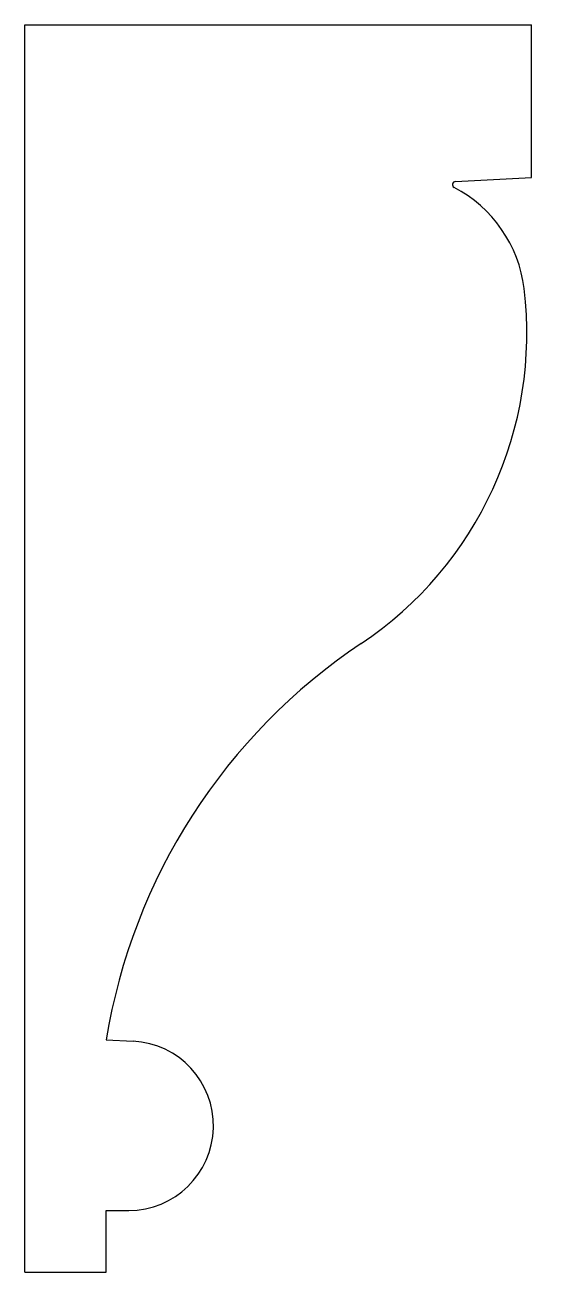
# Model space of a CAD drawing. Extents: x 0 to 1.66, y 0 to 4.
import ezdxf

# ---------------------------------------------------------------- set-up
doc = ezdxf.new("R2010")
doc.units = 0
doc.header["$MEASUREMENT"] = 0
doc.layers.get('0').update_dxf_attribs({"linetype": 'CONTINUOUS'})

# ---------------------------------------------------------------- blocks, each defined once
blk = doc.blocks.new('wocm003end')
at = {"linetype": 'Continuous'}
for p, q in [((0, -4.0001), (0, 0)), ((0, 0), (1.625, 0)), ((1.625, -0.4895), (1.625, 0)), ((1.3811, -0.5022), (1.625, -0.4895)), ((0.2607, -3.255), (0.3473, -3.2595)), ((0.2607, -4.0001), (0.2607, -3.8026)), ((0.2607, -3.8026), (0.3331, -3.8026)), ((0.2607, -3.8026), (0.3331, -3.8026)), ((0, -4.0001), (0.2607, -4.0001))]:
    blk.add_line(p, q, dxfattribs=at)
for centre, radius, start, end in [((1.3816, -0.5122), 0.01, 93, 242.4632), ((1.1812, -0.8967), 0.4235, 6.9011, 62.4632), ((0.414, -0.9895), 1.1963, 303.7518, 6.9011), ((2.1325, -3.5612), 1.8967, 123.7518, 170.7075), ((0.3331, -3.5309), 0.2717, 270, 87)]:
    blk.add_arc(centre, radius, start, end, dxfattribs=at)

msp = doc.modelspace()

# ---------------------------------------------------------------- block references
at = {"linetype": 'Continuous'}
msp.add_blockref('wocm003end', (0, 4.0001), dxfattribs=at)

doc.saveas('drawing.dxf')
